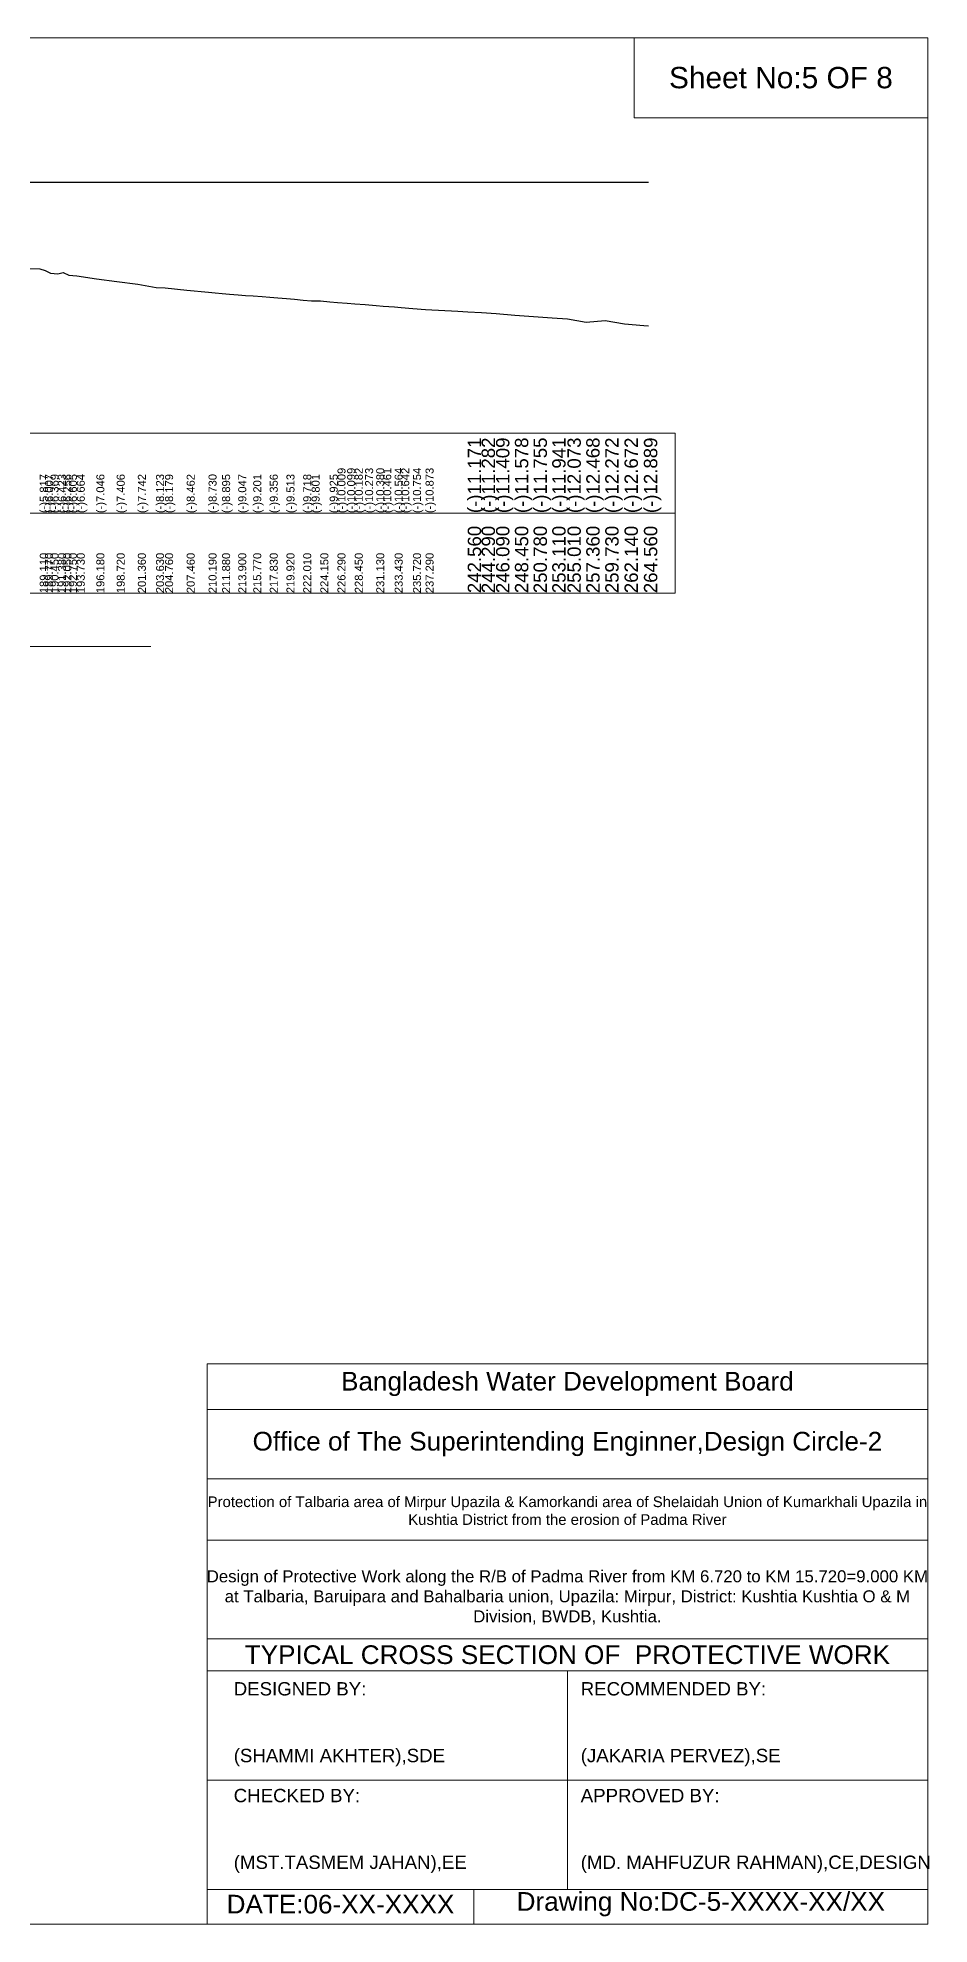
# Model space of a CAD drawing. Header units: inches. Extents: x 89000 to 215006, y -31937 to 0.
# Drawn here: x 166666 to 170006, y -7071 to 0 of the extents above; entities that cross this region are included whole.
import ezdxf

# ---------------------------------------------------------------- set-up
doc = ezdxf.new("R2010")
doc.units = ezdxf.units.IN
doc.header["$LTSCALE"] = 7
doc.header["$MEASUREMENT"] = 0
for name, color, linetype, lineweight in [('Cross section Data Border', 7, 'Continuous', 9), ('Cross Section Labels', 7, 'Continuous', 9), ('Existing_Bed_Level for Xsection', 7, 'Continuous', 25), ('Long Section Labels', 7, 'Continuous', 9)]:
    doc.layers.add(name, color=color, linetype=linetype, lineweight=lineweight)
doc.styles.get("Standard").update_dxf_attribs({"font": 'arial.ttf'})

msp = doc.modelspace()

# ---------------------------------------------------------------- linework, layer by layer
at = {"layer": 'Cross section Data Border'}
msp.add_lwpolyline([(160100, -1481.92), (169054.2, -1481.92), (169054.2, -2081.92), (160100, -2081.92)], close=True, dxfattribs=at)
msp.add_lwpolyline([(160100, -1781.92), (169054.2, -1781.92)], dxfattribs=at)
at = {"layer": 'Cross Section Labels'}
msp.add_lwpolyline([(162865.1, -2281.92), (164977.1, -2281.92), (167089.1, -2281.92)], dxfattribs=at)
at = {"layer": 'Existing_Bed_Level for Xsection'}
for points in [[(161000, -541.92), (168954.2, -541.92)], [(166622, -864.84), (166673.3, -866.43), (166693.1, -872.13), (166713.5, -882.99), (166741.4, -884.61), (166761.5, -879.6), (166782.5, -890.07), (166811.9, -891.84), (166885.4, -903.3), (166961.6, -914.1), (167040.8, -924.18), (167108.9, -935.61), (167142.8, -937.29), (167223.8, -945.78), (167305.7, -953.82), (167330, -956.31), (167356.4, -958.77), (167383.7, -961.17), (167417, -963.33), (167444.3, -965.73), (167473.1, -967.95), (167506.1, -970.47), (167534.9, -972.6), (167565.2, -974.82), (167597.6, -977.31), (167628.2, -979.68), (167660.3, -983.46), (167691.8, -985.95), (167724.5, -986.07), (167759.6, -989.67), (167788.7, -992.19), (167825, -994.89), (167853.5, -997.38), (167892.2, -1000.11), (167933.9, -1003.32), (167960, -1005.75), (168002.9, -1008.84), (168027.5, -1011.18), (168071.6, -1014.54), (168118.7, -1018.11), (168240.2, -1025.13), (168276.8, -1027.05), (168328.7, -1030.38), (168382.7, -1034.19), (168453.5, -1039.26), (168523.4, -1044.57), (168593.3, -1050.15), (168650.3, -1054.11), (168720.8, -1065.96), (168791.9, -1060.08), (168864.2, -1072.08), (168936.8, -1078.59), (168954.2, -1080)]]:
    msp.add_lwpolyline(points, dxfattribs=at)
at = {"layer": 'Long Section Labels'}
for points in [[(160000, 0), (170000, 0), (170000, -7071), (160000, -7071)], [(168900, 0), (170000, 0), (170000, -300), (168900, -300)]]:
    msp.add_lwpolyline(points, close=True, dxfattribs=at)
for points in [[(167300, -7071), (167300, -4971), (170000, -4971)], [(167300, -5141), (170000, -5141)], [(167300, -5401), (170000, -5401)], [(167300, -5631), (170000, -5631)], [(167300, -6001), (170000, -6001)], [(167300, -6121), (170000, -6121)], [(168650, -6121), (168650, -6941)], [(167300, -6531), (170000, -6531)], [(167300, -6941), (170000, -6941)], [(168300, -6941), (168300, -7071)]]:
    msp.add_lwpolyline(points, dxfattribs=at)

# ---------------------------------------------------------------- texts
at = {"layer": 'Long Section Labels', "attachment_point": 5}
for s, insert, char_height in [('Sheet No:5 OF 8', (169450, -150), 80), ('Bangladesh Water Development Board', (168650, -5046), 70), ('Office of The Superintending Enginner,Design Circle-2', (168650, -5271), 70)]:
    msp.add_mtext(s, dxfattribs=dict(at, insert=insert, char_height=char_height))
at = {"layer": 'Long Section Labels', "attachment_point": 1, "rotation": 90}
for s, insert, char_height in [('(-)11.171', (168276.8, -1781.92), 50), ('(-)11.282', (168328.7, -1781.92), 50), ('(-)11.409', (168382.7, -1781.92), 50), ('(-)11.578', (168453.5, -1781.92), 50), ('(-)11.755', (168523.4, -1781.92), 50), ('(-)11.941', (168593.3, -1781.92), 50), ('(-)12.073', (168650.3, -1781.92), 50), ('(-)12.468', (168720.8, -1781.92), 50), ('(-)12.272', (168791.9, -1781.92), 50), ('(-)12.672', (168864.2, -1781.92), 50), ('(-)12.889', (168936.8, -1781.92), 50), ('(-)10.009', (167788.7, -1781.92), 30), ('(-)10.099', (167825, -1781.92), 30), ('(-)10.182', (167853.5, -1781.92), 30), ('(-)10.273', (167892.2, -1781.92), 30), ('(-)10.380', (167933.9, -1781.92), 30), ('(-)10.461', (167960, -1781.92), 30), ('(-)10.564', (168002.9, -1781.92), 30), ('(-)10.642', (168027.5, -1781.92), 30), ('(-)10.754', (168071.6, -1781.92), 30), ('(-)10.873', (168118.7, -1781.92), 30), ('(-)5.817', (166673.3, -1781.92), 30), ('(-)6.007', (166693.1, -1781.92), 30), ('(-)6.369', (166713.5, -1781.92), 30), ('(-)6.423', (166741.4, -1781.92), 30), ('(-)6.256', (166761.5, -1781.92), 30), ('(-)6.605', (166782.5, -1781.92), 30), ('(-)6.664', (166811.9, -1781.92), 30), ('(-)7.046', (166885.4, -1781.92), 30), ('(-)7.406', (166961.6, -1781.92), 30), ('(-)7.742', (167040.8, -1781.92), 30), ('(-)8.123', (167108.9, -1781.92), 30), ('(-)8.179', (167142.8, -1781.92), 30), ('(-)8.462', (167223.8, -1781.92), 30), ('(-)8.730', (167305.7, -1781.92), 30), ('(-)8.895', (167356.4, -1781.92), 30), ('(-)9.047', (167417, -1781.92), 30), ('(-)9.201', (167473.1, -1781.92), 30), ('(-)9.356', (167534.9, -1781.92), 30), ('(-)9.513', (167597.6, -1781.92), 30), ('(-)9.718', (167660.3, -1781.92), 30), ('(-)9.801', (167691.8, -1781.92), 30), ('(-)9.925', (167759.6, -1781.92), 30), ('242.560', (168276.8, -2081.92), 50), ('244.290', (168328.7, -2081.92), 50), ('246.090', (168382.7, -2081.92), 50), ('248.450', (168453.5, -2081.92), 50), ('250.780', (168523.4, -2081.92), 50), ('253.110', (168593.3, -2081.92), 50), ('255.010', (168650.3, -2081.92), 50), ('257.360', (168720.8, -2081.92), 50), ('259.730', (168791.9, -2081.92), 50), ('262.140', (168864.2, -2081.92), 50), ('264.560', (168936.8, -2081.92), 50), ('189.110', (166673.3, -2081.92), 30), ('189.770', (166693.1, -2081.92), 30), ('190.450', (166713.5, -2081.92), 30), ('191.380', (166741.4, -2081.92), 30), ('192.050', (166761.5, -2081.92), 30), ('192.750', (166782.5, -2081.92), 30), ('193.730', (166811.9, -2081.92), 30), ('196.180', (166885.4, -2081.92), 30), ('198.720', (166961.6, -2081.92), 30), ('201.360', (167040.8, -2081.92), 30), ('203.630', (167108.9, -2081.92), 30), ('204.760', (167142.8, -2081.92), 30), ('207.460', (167223.8, -2081.92), 30), ('210.190', (167305.7, -2081.92), 30), ('211.880', (167356.4, -2081.92), 30), ('213.900', (167417, -2081.92), 30), ('215.770', (167473.1, -2081.92), 30), ('217.830', (167534.9, -2081.92), 30), ('219.920', (167597.6, -2081.92), 30), ('222.010', (167660.3, -2081.92), 30), ('224.150', (167724.5, -2081.92), 30), ('226.290', (167788.7, -2081.92), 30), ('228.450', (167853.5, -2081.92), 30), ('231.130', (167933.9, -2081.92), 30), ('233.430', (168002.9, -2081.92), 30), ('235.720', (168071.6, -2081.92), 30), ('237.290', (168118.7, -2081.92), 30)]:
    msp.add_mtext(s, dxfattribs=dict(at, insert=insert, char_height=char_height))
at = {"layer": 'Long Section Labels'}
for s, insert, char_height, width, attachment_point in [('Protection of Talbaria area of Mirpur Upazila & Kamorkandi area of Shelaidah Union of Kumarkhali Upazila in Kushtia District from the erosion of Padma River', (168650, -5521), 40, 2800, 5), ('Design of Protective Work along the R/B of Padma River from KM 6.720 to KM 15.720=9.000 KM at Talbaria, Baruipara and Bahalbaria union, Upazila: Mirpur, District: Kushtia Kushtia O & M Division, BWDB, Kushtia.', (168650, -5846), 45, 2700, 5), ('TYPICAL CROSS SECTION OF  PROTECTIVE WORK', (168650, -6061), 70, 2800, 5), ('DESIGNED BY:^J^J^J(SHAMMI AKHTER),SDE', (167400, -6321), 50, 1400, 4), ('RECOMMENDED BY:^J^J^J(JAKARIA PERVEZ),SE', (168700, -6321), 50, 1400, 4), ('CHECKED BY:^J^J^J(MST.TASMEM JAHAN),EE', (167400, -6721), 50, 1400, 4), ('APPROVED BY:^J^J^J(MD. MAHFUZUR RAHMAN),CE,DESIGN', (168700, -6721), 50, 1400, 4), ('DATE:06-XX-XXXX', (167800, -6996), 70, 1400, 5), ('Drawing No:DC-5-XXXX-XX/XX', (169150, -6996), 70, 2200, 5)]:
    msp.add_mtext(s, dxfattribs=dict(at, insert=insert, char_height=char_height, width=width, attachment_point=attachment_point))

doc.saveas('drawing.dxf')
